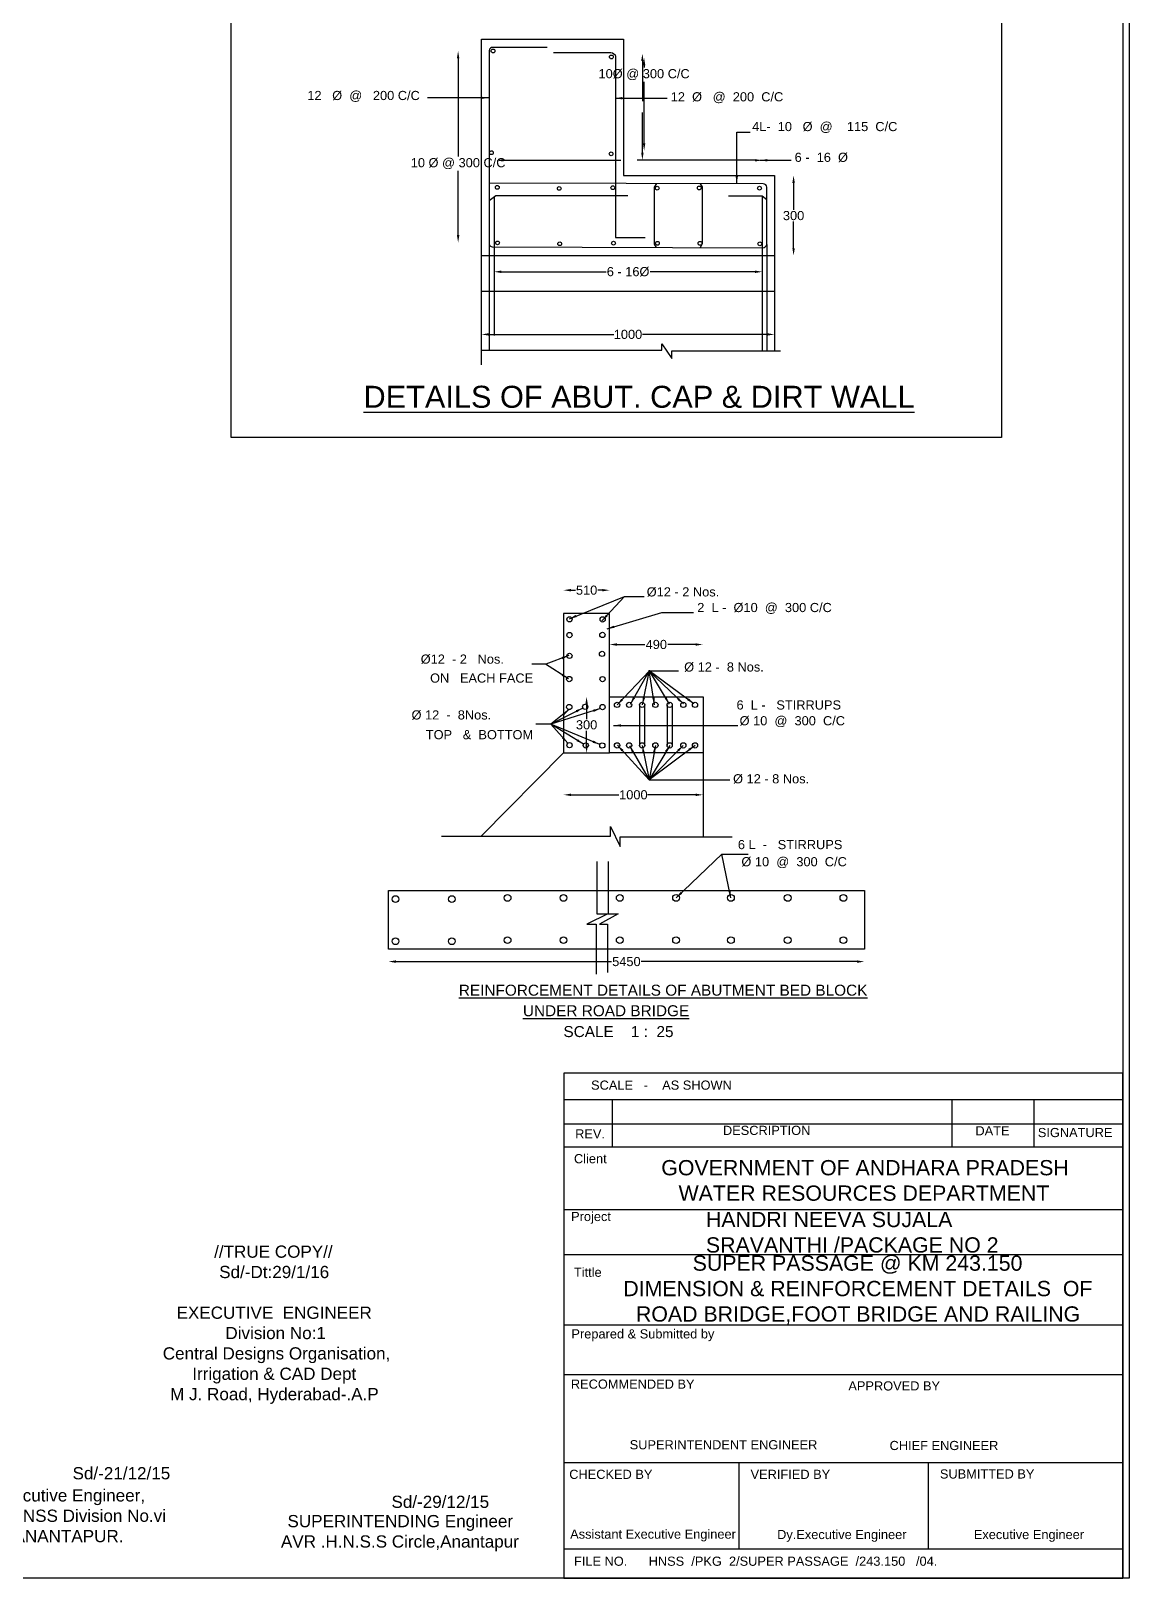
# Model space of a CAD drawing. Header units: inches. Extents: x -140 to 188, y -114 to 80.
# Drawn here: x 98.3 to 188.2, y -114.1 to 12.6 of the extents above; entities that cross this region are included whole.
import ezdxf

# ---------------------------------------------------------------- set-up
doc = ezdxf.new("R2010")
doc.units = ezdxf.units.IN
doc.header["$MEASUREMENT"] = 0
doc.layers.add('DIMENSIONS', color=7, linetype='Continuous')
doc.layers.add('TEXT', color=1, linetype='Continuous')
doc.styles.get("Standard").update_dxf_attribs({"font": 'arial.ttf', "height": 0.75})
doc.dimstyles.get("Standard").update_dxf_attribs({"dimtxt": 0.75, "dimasz": 0.6, "dimexe": 0.18, "dimexo": 0.0625, "dimgap": 0.09, "dimtad": 0, "dimtih": 1, "dimtoh": 1, "dimdec": 4, "dimzin": 0, "dimdsep": 46, "dimtxsty": 'Standard', "dimcen": 0.09, "dimse1": 1, "dimse2": 1, "dimadec": 0, "dimazin": 0, "dimtfac": 1, "dimtdec": 4, "dimtofl": 0, "dimtmove": 0, "dimatfit": 3, "dimfxl": 1, "dimtolj": 1, "dimtzin": 0, "dimarcsym": 0})

# ---------------------------------------------------------------- blocks, each defined once
blk = doc.blocks.new('*D32')
at = {"layer": 'Defpoints', "color": 0, "transparency": 16777216}
for p in [(133.38, 10.96), (133.29, -4.72), (133.35, -4.72)]:
    blk.add_point(p, dxfattribs=at)
at = {"layer": 'DIMENSIONS', "color": 0, "lineweight": -2, "transparency": 16777216}
for p, q in [((133.29, 10.36), (133.29, 2.33)), ((133.29, -4.12), (133.29, 1.15))]:
    blk.add_line(p, q, dxfattribs=at)
at = {"layer": 'DIMENSIONS', "color": 0, "transparency": 16777216}
for points in [[(133.19, 10.36), (133.39, 10.36), (133.29, 10.96)], [(133.19, -4.12), (133.39, -4.12), (133.29, -4.72)]]:
    blk.add_solid(points, dxfattribs=at)
at = {"layer": 'DIMENSIONS', "color": 0, "transparency": 16777216, "insert": (133.29, 1.74), "char_height": 0.75, "attachment_point": 5}
blk.add_mtext('\\A1;10 Ø @ 300 C/C', dxfattribs=at)
blk = doc.blocks.new('*D33')
at = {"layer": 'Defpoints', "color": 0, "transparency": 16777216}
for p in [(148.46, 10.38), (148.46, 2.8), (148.52, 2.8)]:
    blk.add_point(p, dxfattribs=at)
at = {"layer": 'DIMENSIONS', "color": 0, "lineweight": -2, "transparency": 16777216}
for p, q in [((148.52, 9.78), (148.52, 9.62)), ((148.52, 3.4), (148.52, 8.45))]:
    blk.add_line(p, q, dxfattribs=at)
at = {"layer": 'DIMENSIONS', "color": 0, "transparency": 16777216}
for points in [[(148.42, 9.78), (148.62, 9.78), (148.52, 10.38)], [(148.42, 3.4), (148.62, 3.4), (148.52, 2.8)]]:
    blk.add_solid(points, dxfattribs=at)
at = {"layer": 'DIMENSIONS', "color": 0, "transparency": 16777216, "insert": (148.52, 9.03), "char_height": 0.75, "attachment_point": 5}
blk.add_mtext('\\A1;10Ø @ 300 C/C', dxfattribs=at)
blk = doc.blocks.new('*D34')
at = {"layer": 'Defpoints', "color": 0, "transparency": 16777216}
for p in [(159.2, 0.76), (159.2, -5.79), (160.76, -5.79)]:
    blk.add_point(p, dxfattribs=at)
at = {"layer": 'DIMENSIONS', "color": 0, "lineweight": -2, "transparency": 16777216}
for p, q in [((160.76, 0.16), (160.76, -2.04)), ((160.76, -5.19), (160.76, -2.99))]:
    blk.add_line(p, q, dxfattribs=at)
at = {"layer": 'DIMENSIONS', "color": 0, "transparency": 16777216}
for points in [[(160.66, 0.16), (160.86, 0.16), (160.76, 0.76)], [(160.66, -5.19), (160.86, -5.19), (160.76, -5.79)]]:
    blk.add_solid(points, dxfattribs=at)
at = {"layer": 'DIMENSIONS', "color": 0, "transparency": 16777216, "insert": (160.76, -2.52), "char_height": 0.75, "attachment_point": 5}
blk.add_mtext('\\A1;300', dxfattribs=at)
blk = doc.blocks.new('*D35')
at = {"layer": 'Defpoints', "color": 0, "transparency": 16777216}
for p in [(158.19, -7.12), (136.23, -7.69), (158.19, -7.69)]:
    blk.add_point(p, dxfattribs=at)
at = {"layer": 'DIMENSIONS', "color": 0, "lineweight": -2, "transparency": 16777216}
for p, q in [((136.83, -7.12), (145.41, -7.12)), ((157.59, -7.12), (149.01, -7.12))]:
    blk.add_line(p, q, dxfattribs=at)
at = {"layer": 'DIMENSIONS', "color": 0, "transparency": 16777216}
for points in [[(136.83, -7.02), (136.83, -7.22), (136.23, -7.12)], [(157.59, -7.02), (157.59, -7.22), (158.19, -7.12)]]:
    blk.add_solid(points, dxfattribs=at)
at = {"layer": 'DIMENSIONS', "color": 0, "transparency": 16777216, "insert": (147.21, -7.12), "char_height": 0.75, "attachment_point": 5}
blk.add_mtext('\\A1;6 - 16Ø', dxfattribs=at)
blk = doc.blocks.new('*D36')
at = {"layer": 'Defpoints', "color": 0, "transparency": 16777216}
for p in [(135.21, -12.25), (159.2, -12.25), (159.2, -12.25)]:
    blk.add_point(p, dxfattribs=at)
at = {"layer": 'DIMENSIONS', "color": 0, "lineweight": -2, "transparency": 16777216}
for p, q in [((135.81, -12.25), (146.03, -12.25)), ((158.6, -12.25), (148.38, -12.25))]:
    blk.add_line(p, q, dxfattribs=at)
at = {"layer": 'DIMENSIONS', "color": 0, "transparency": 16777216}
for points in [[(135.81, -12.15), (135.81, -12.35), (135.21, -12.25)], [(158.6, -12.15), (158.6, -12.35), (159.2, -12.25)]]:
    blk.add_solid(points, dxfattribs=at)
at = {"layer": 'DIMENSIONS', "color": 0, "transparency": 16777216, "insert": (147.2, -12.25), "char_height": 0.75, "attachment_point": 5}
blk.add_mtext('\\A1;1000', dxfattribs=at)
blk = doc.blocks.new('*D37')
at = {"layer": 'Defpoints', "color": 0, "transparency": 16777216}
for p in [(145.69, -33.2), (141.93, -35.11), (145.69, -35.11)]:
    blk.add_point(p, dxfattribs=at)
at = {"layer": 'DIMENSIONS', "color": 0, "lineweight": -2, "transparency": 16777216}
for p, q in [((142.53, -33.2), (142.89, -33.2)), ((145.09, -33.2), (144.73, -33.2))]:
    blk.add_line(p, q, dxfattribs=at)
at = {"layer": 'DIMENSIONS', "color": 0, "transparency": 16777216}
for points in [[(142.53, -33.1), (142.53, -33.3), (141.93, -33.2)], [(145.09, -33.1), (145.09, -33.3), (145.69, -33.2)]]:
    blk.add_solid(points, dxfattribs=at)
at = {"layer": 'DIMENSIONS', "color": 0, "transparency": 16777216, "insert": (143.81, -33.2), "char_height": 0.75, "attachment_point": 5}
blk.add_mtext('\\A1;510', dxfattribs=at)
blk = doc.blocks.new('*D38')
at = {"layer": 'Defpoints', "color": 0, "transparency": 16777216}
for p in [(153.34, -37.65), (145.69, -41.94), (153.34, -41.94)]:
    blk.add_point(p, dxfattribs=at)
at = {"layer": 'DIMENSIONS', "color": 0, "lineweight": -2, "transparency": 16777216}
for p, q in [((146.29, -37.65), (148.59, -37.65)), ((152.74, -37.65), (150.45, -37.65))]:
    blk.add_line(p, q, dxfattribs=at)
at = {"layer": 'DIMENSIONS', "color": 0, "transparency": 16777216}
for points in [[(146.29, -37.55), (146.29, -37.75), (145.69, -37.65)], [(152.74, -37.55), (152.74, -37.75), (153.34, -37.65)]]:
    blk.add_solid(points, dxfattribs=at)
at = {"layer": 'DIMENSIONS', "color": 0, "transparency": 16777216, "insert": (149.52, -37.65), "char_height": 0.75, "attachment_point": 5}
blk.add_mtext('\\A1;490', dxfattribs=at)
blk = doc.blocks.new('*D39')
at = {"layer": 'Defpoints', "color": 0, "transparency": 16777216}
for p in [(146.23, -41.94), (143.81, -46.53), (146.23, -46.53)]:
    blk.add_point(p, dxfattribs=at)
at = {"layer": 'DIMENSIONS', "color": 0, "lineweight": -2, "transparency": 16777216}
for p, q in [((143.81, -42.54), (143.81, -43.76)), ((143.81, -45.93), (143.81, -44.71))]:
    blk.add_line(p, q, dxfattribs=at)
at = {"layer": 'DIMENSIONS', "color": 0, "transparency": 16777216}
for points in [[(143.71, -42.54), (143.91, -42.54), (143.81, -41.94)], [(143.71, -45.93), (143.91, -45.93), (143.81, -46.53)]]:
    blk.add_solid(points, dxfattribs=at)
at = {"layer": 'DIMENSIONS', "color": 0, "transparency": 16777216, "insert": (143.81, -44.23), "char_height": 0.75, "attachment_point": 5}
blk.add_mtext('\\A1;300', dxfattribs=at)
blk = doc.blocks.new('*D40')
at = {"layer": 'Defpoints', "color": 0, "transparency": 16777216}
for p in [(141.93, -46.53), (153.34, -46.53), (153.34, -49.96)]:
    blk.add_point(p, dxfattribs=at)
at = {"layer": 'DIMENSIONS', "color": 0, "lineweight": -2, "transparency": 16777216}
for p, q in [((142.53, -49.96), (146.46, -49.96)), ((152.74, -49.96), (148.81, -49.96))]:
    blk.add_line(p, q, dxfattribs=at)
at = {"layer": 'DIMENSIONS', "color": 0, "transparency": 16777216}
for points in [[(142.53, -49.86), (142.53, -50.06), (141.93, -49.96)], [(152.74, -49.86), (152.74, -50.06), (153.34, -49.96)]]:
    blk.add_solid(points, dxfattribs=at)
at = {"layer": 'DIMENSIONS', "color": 0, "transparency": 16777216, "insert": (147.64, -49.96), "char_height": 0.75, "attachment_point": 5}
blk.add_mtext('\\A1;1000', dxfattribs=at)
blk = doc.blocks.new('*D41')
at = {"layer": 'Defpoints', "color": 0, "transparency": 16777216}
for p in [(127.59, -62.59), (166.55, -62.59), (166.55, -63.62)]:
    blk.add_point(p, dxfattribs=at)
at = {"layer": 'DIMENSIONS', "color": 0, "lineweight": -2, "transparency": 16777216}
for p, q in [((128.19, -63.62), (145.86, -63.62)), ((165.95, -63.62), (148.28, -63.62))]:
    blk.add_line(p, q, dxfattribs=at)
at = {"layer": 'DIMENSIONS', "color": 0, "transparency": 16777216}
for points in [[(128.19, -63.52), (128.19, -63.72), (127.59, -63.62)], [(165.95, -63.52), (165.95, -63.72), (166.55, -63.62)]]:
    blk.add_solid(points, dxfattribs=at)
at = {"layer": 'DIMENSIONS', "color": 0, "transparency": 16777216, "insert": (147.07, -63.62), "char_height": 0.75, "attachment_point": 5}
blk.add_mtext('\\A1;5450', dxfattribs=at)
blk = doc.blocks.new('*D46')
at = {"layer": 'Defpoints', "color": 0, "transparency": 16777216}
for p in [(146.84, 14.87), (135.21, 11.94), (146.84, 11.94)]:
    blk.add_point(p, dxfattribs=at)
at = {"layer": 'DIMENSIONS', "color": 0, "lineweight": -2, "transparency": 16777216}
for p, q in [((135.81, 14.87), (140.09, 14.87)), ((146.24, 14.87), (141.96, 14.87))]:
    blk.add_line(p, q, dxfattribs=at)
at = {"layer": 'DIMENSIONS', "color": 0, "transparency": 16777216}
for points in [[(135.81, 14.97), (135.81, 14.77), (135.21, 14.87)], [(146.24, 14.97), (146.24, 14.77), (146.84, 14.87)]]:
    blk.add_solid(points, dxfattribs=at)
at = {"layer": 'DIMENSIONS', "color": 0, "transparency": 16777216, "insert": (141.03, 14.87), "char_height": 0.75, "attachment_point": 5}
blk.add_mtext('\\A1;490', dxfattribs=at)
blk = doc.blocks.new('*D47')
at = {"layer": 'Defpoints', "color": 0, "transparency": 16777216}
for p in [(146.05, 10.74), (146.19, 2.04), (148.38, 2.04)]:
    blk.add_point(p, dxfattribs=at)
at = {"layer": 'DIMENSIONS', "color": 0, "lineweight": -2, "transparency": 16777216}
for p, q in [((148.38, 10.14), (148.38, 6.86)), ((148.38, 2.64), (148.38, 5.93))]:
    blk.add_line(p, q, dxfattribs=at)
at = {"layer": 'DIMENSIONS', "color": 0, "transparency": 16777216}
for points in [[(148.28, 10.14), (148.48, 10.14), (148.38, 10.74)], [(148.28, 2.64), (148.48, 2.64), (148.38, 2.04)]]:
    blk.add_solid(points, dxfattribs=at)
at = {"layer": 'DIMENSIONS', "color": 0, "transparency": 16777216, "insert": (148.38, 6.39), "char_height": 0.75, "attachment_point": 5}
blk.add_mtext('\\A1;  ', dxfattribs=at)
blk = doc.blocks.new('*D48')
at = {"layer": 'Defpoints', "color": 0, "transparency": 16777216}
for p in [(158.19, 2.01), (136.39, -0.86), (158.19, -0.86)]:
    blk.add_point(p, dxfattribs=at)
at = {"layer": 'DIMENSIONS', "color": 0, "lineweight": -2, "transparency": 16777216}
for p, q in [((136.99, 2.01), (146.62, 2.01)), ((157.59, 2.01), (147.96, 2.01))]:
    blk.add_line(p, q, dxfattribs=at)
at = {"layer": 'DIMENSIONS', "color": 0, "transparency": 16777216}
for points in [[(136.99, 2.11), (136.99, 1.91), (136.39, 2.01)], [(157.59, 2.11), (157.59, 1.91), (158.19, 2.01)]]:
    blk.add_solid(points, dxfattribs=at)
at = {"layer": 'DIMENSIONS', "color": 0, "transparency": 16777216, "insert": (147.29, 2.01), "char_height": 0.75, "attachment_point": 5}
blk.add_mtext('\\A1;    ', dxfattribs=at)

msp = doc.modelspace()

# ---------------------------------------------------------------- linework, layer by layer
at = {"color": 0}
for points in [[(-140.0749, 79.62542), (188.23104, 79.62542), (188.23104, -114.11082), (-140.0749, -114.11082)], [(187.71452, -114.11082), (-139.57935, -114.11082), (-139.57935, 79.12107), (187.71452, 79.12107)], [(145.69378, -35.10733), (141.92703, -35.10733), (141.92703, -46.52684), (145.69378, -46.52684)], [(153.34327, -46.52684), (145.69378, -46.52684), (145.69378, -41.94299), (153.34327, -41.94299)], [(127.58864, -57.79413), (166.55365, -57.79413), (166.55365, -62.59292), (127.58864, -62.59292)], [(187.71452, -72.75384), (141.93545, -72.75384), (141.93545, -114.11082), (187.71452, -114.11082)]]:
    msp.add_lwpolyline(points, close=True, dxfattribs=at)
for points in [[(135.20718, -14.73095), (135.20718, 11.94247), (146.84473, 11.94247), (146.84473, 0.75933), (159.20186, 0.75933), (159.20186, -13.59458)], [(149.52165, 0.1028), (149.35019, -0.19374), (149.35019, -4.84881), (149.50829, -5.11892)], [(153.11324, 0.09367), (153.27524, -0.16291), (153.27524, -4.83047), (153.09956, -5.12965)], [(135.82036, -1.27187), (136.38668, -0.86103), (147.19857, -0.86103)], [(136.22803, -0.97612), (136.22803, -12.34707)], [(155.42955, -0.91023), (158.19232, -0.91023), (158.56839, -1.19267)], [(158.19232, -0.91023), (158.19232, -13.58612)], [(158.56839, -4.89338), (158.56839, -13.58612)], [(135.20718, -5.79342), (159.20186, -5.79342)], [(135.20718, -8.70983), (159.20186, -8.70983)], [(135.20718, -13.53808), (149.98116, -13.53808), (149.98116, -13.01342), (150.78455, -14.23554), (150.78455, -13.58612), (159.68599, -13.58612)], [(141.92703, -46.52684), (135.17557, -53.35774)], [(153.34327, -46.52684), (153.34327, -53.39369)], [(131.93944, -53.35774), (145.75577, -53.35774), (145.75577, -52.55969), (146.56286, -54.18928), (146.56286, -53.39369), (155.72134, -53.39369)], [(144.64162, -55.41249), (144.64162, -59.71017), (145.55601, -59.71017), (143.82549, -60.54902), (144.59692, -60.54902), (144.59692, -64.63609)], [(145.57417, -55.42509), (145.57417, -59.71017), (146.40112, -59.71017), (144.86656, -60.54902), (145.53421, -60.54902), (145.53421, -64.50583)]]:
    msp.add_lwpolyline(points, dxfattribs=at)
for points in [[(140.59028, 11.26091), (136.14941, 11.26091, 0.354235185), (135.82036, 10.99433), (135.82036, -13.53808)], [(141.09615, 10.829), (145.8, 10.829, -0.360316107), (146.18776, 10.50787), (146.18776, -4.32377), (148.60844, -4.32377)], [(135.82036, -4.81878, 0.420921219), (136.08638, -5.07879), (158.22587, -5.14498, 0.329471758), (158.56839, -4.89338), (158.56839, -0.17896, 0.444187646), (158.28119, 0.08054), (135.82036, 0.1376)]]:
    msp.add_lwpolyline(points, format="xyb", dxfattribs=at)
for centre, radius in [((136.15092, 10.96478), 0.15481), ((145.84036, 10.47764), 0.15481), ((136.01423, 2.63283), 0.15481), ((145.8169, 2.54238), 0.15481), ((136.49562, -0.20562), 0.15481), ((141.57078, -0.294), 0.15481), ((145.96015, -0.23127), 0.15481), ((149.59381, -0.26943), 0.15481), ((153.04108, -0.25442), 0.15481), ((157.96893, -0.27134), 0.15481), ((136.51955, -4.75448), 0.15481), ((141.6078, -4.82586), 0.15481), ((146.00917, -4.78007), 0.15481), ((149.61085, -4.78849), 0.15481), ((153.09944, -4.78998), 0.15481), ((157.99939, -4.8303), 0.15481), ((142.40674, -35.58393), 0.21528), ((145.12356, -35.5929), 0.21528), ((142.40674, -36.87554), 0.21528), ((145.10206, -36.86615), 0.21528), ((142.40674, -38.58212), 0.21528), ((145.07413, -38.41549), 0.21528), ((142.38993, -40.47697), 0.21528), ((145.11865, -40.48422), 0.21528), ((142.39044, -42.76838), 0.21528), ((143.6974, -42.75382), 0.21528), ((145.11865, -42.77118), 0.21528), ((146.30439, -42.59163), 0.21528), ((147.29393, -42.59163), 0.21528), ((148.35677, -42.59163), 0.21528), ((149.44405, -42.59163), 0.21528), ((150.61304, -42.59163), 0.21528), ((151.73085, -42.59163), 0.21528), ((152.68985, -42.59163), 0.21528), ((142.41271, -45.89102), 0.21528), ((143.74306, -45.91504), 0.21528), ((145.09608, -45.91998), 0.21528), ((146.30439, -45.91023), 0.21528), ((147.29393, -45.91023), 0.21528), ((148.35677, -45.91023), 0.21528), ((149.44405, -45.91023), 0.21528), ((150.61304, -45.91023), 0.21528), ((151.73085, -45.91023), 0.21528), ((152.68985, -45.91023), 0.21528), ((128.15945, -58.50087), 0.2759), ((132.77808, -58.50087), 0.2759), ((137.34176, -58.40437), 0.2759), ((141.91698, -58.40437), 0.2759), ((146.5254, -58.40437), 0.2759), ((151.13423, -58.40437), 0.2759), ((155.63201, -58.40437), 0.2759), ((160.27761, -58.40437), 0.2759), ((164.83773, -58.40437), 0.2759), ((128.15945, -61.95674), 0.2759), ((132.77808, -61.95674), 0.2759), ((137.34176, -61.86023), 0.2759), ((141.91698, -61.86023), 0.2759), ((146.5254, -61.86023), 0.2759), ((151.13423, -61.86023), 0.2759), ((155.63201, -61.86023), 0.2759), ((160.27761, -61.86023), 0.2759), ((164.83773, -61.86023), 0.2759)]:
    msp.add_circle(centre, radius, dxfattribs=at)
at = {"layer": 'DIMENSIONS', "color": 0}
msp.add_lwpolyline([(114.71387, 18.38243), (177.78238, 18.38243), (177.78238, -20.70583), (114.71387, -20.70583)], close=True, dxfattribs=at)
for points in [[(148.14149, -42.59163), (148.14149, -45.91023)], [(148.57206, -45.91023), (148.57206, -42.59163)], [(150.40321, -42.59163), (150.40321, -45.91023)], [(150.83378, -45.91023), (150.83378, -42.59163)], [(187.71452, -74.94463), (141.93545, -74.94463)], [(145.91446, -74.94463), (145.91446, -78.81655)], [(173.72878, -74.94463), (173.72878, -78.81655)], [(180.465, -78.81655), (180.465, -74.94463)], [(187.71452, -76.94109), (141.93545, -76.94109)], [(187.71452, -78.81655), (141.93545, -78.81655)], [(187.71452, -83.95895), (141.93545, -83.95895)], [(187.71452, -87.64937), (141.93545, -87.64937)], [(187.71452, -93.39675), (141.93545, -93.39675)], [(187.71452, -97.47656), (141.93545, -97.47656)], [(187.71452, -104.67591), (141.93545, -104.67591)], [(156.27935, -104.67591), (156.27935, -111.75427)], [(171.79599, -111.75427), (171.79599, -104.67591)], [(187.71452, -111.75427), (141.93545, -111.75427)]]:
    msp.add_lwpolyline(points, dxfattribs=at)

# ---------------------------------------------------------------- texts
for s, p in [('DESCRIPTION', (154.97516, -77.81777)), ('DATE ', (175.65129, -77.85041)), ('SIGNATURE', (180.76023, -77.99461)), ('REV.', (142.87212, -78.10048)), ('Client', (142.77348, -80.13711)), ('Project', (142.54188, -84.87167)), ('Tittle', (142.77357, -89.43747)), ('Prepared & Submitted by', (142.56823, -94.4853)), ('RECOMMENDED BY', (142.52196, -98.60032)), ('APPROVED BY', (165.24603, -98.74789)), ('SUPERINTENDENT ENGINEER', (147.33886, -103.56705)), ('CHIEF ENGINEER ', (168.62223, -103.62762)), ('CHECKED BY ', (142.38929, -105.99054)), ('VERIFIED BY ', (157.238, -105.99054)), ('SUBMITTED BY', (172.74227, -105.95779)), ('Assistant Executive Engineer', (142.4645, -110.88703)), ('Dy.Executive Engineer', (159.41224, -110.91843)), ('Executive Engineer', (175.51934, -110.91887)), ('FILE NO.      HNSS  /PKG  2/SUPER PASSAGE  /243.150   /04.', (142.77871, -113.10524))]:
    msp.add_text(s, height=0.75, dxfattribs=at).set_placement(p)
at = {"layer": 'DIMENSIONS', "color": 0, "char_height": 1.25, "attachment_point": 1}
for s, insert, width in [('\\pi0.05272;GOVERNMENT OF ANDHARA PRADESH  \\P\\pi1.4686;WATER RESOURCES DEPARTMENT ', (149.87253, -79.87372), 33.2483458), ('HANDRI NEEVA SUJALA  \\PSRAVANTHI /PACKAGE NO 2', (153.5807, -84.11721), 23.8886937), ('\\pi5.8181;SUPER PASSAGE @ KM 243.150  \\P\\pi0.13813;DIMENSION & REINFORCEMENT DETAILS  OF \\P\\pi1.172;ROAD BRIDGE,FOOT BRIDGE AND RAILING ', (146.67836, -87.68905), 38.4822532)]:
    msp.add_mtext(s, dxfattribs=dict(at, insert=insert, width=width))
at = {"layer": 'TEXT', "color": 0}
for s, height, p in [('12   Ø  @   200 C/C', 0.75, (120.9396, 6.94499)), ('12  Ø   @  200  C/C', 0.75, (150.70064, 6.83641)), ('4L-  10   Ø  @    115  C/C', 0.75, (157.36554, 4.40018)), ('6 -  16  Ø', 0.75, (160.8468, 1.88189)), ('%%UDETAILS OF ABUT. CAP & DIRT WALL', 1.8, (125.54023, -18.25809)), ('Ø12 - 2 Nos.', 0.75, (148.7324, -33.71203)), ('2  L -  Ø10  @  300 C/C', 0.75, (152.8727, -34.99331)), ('Ø12  - 2   Nos.', 0.75, (130.22572, -39.21826)), ('Ø 12 -  8 Nos.', 0.75, (151.80123, -39.86382)), ('ON   EACH FACE', 0.75, (130.99287, -40.77104)), ('Ø 12  -  8Nos.', 0.75, (129.4761, -43.7902)), ('6  L -   STIRRUPS', 0.75, (156.08919, -42.97377)), ('Ø 10  @  300  C/C', 0.75, (156.33789, -44.26732)), ('TOP   &  BOTTOM', 0.75, (130.64387, -45.40642)), ('Ø 12 - 8 Nos.', 0.75, (155.80569, -49.02133)), ('6 L  -   STIRRUPS', 0.75, (156.19789, -54.40988)), ('Ø 10  @  300  C/C', 0.75, (156.48676, -55.81296)), ('%%UREINFORCEMENT DETAILS OF ABUTMENT BED BLOCK', 0.9, (133.34628, -66.41193)), ('%%UUNDER ROAD BRIDGE', 0.9, (138.59299, -68.09547)), ('SCALE    1 :  25', 0.9, (141.91376, -69.80075)), ('SCALE   -    AS SHOWN', 0.75, (144.17724, -74.11238)), ('Sd/-21/12/15', 1, (101.71628, -106.02522)), ('Sd/-29/12/15', 1, (127.83158, -108.36475))]:
    msp.add_text(s, height=height, dxfattribs=at).set_placement(p)
at = {"layer": 'TEXT', "color": 0, "char_height": 1, "attachment_point": 1}
for s, insert, width in [('\\pi6.8988;//TRUE COPY//\\P\\pi7.3094;Sd/-Dt:29/1/16\\P\\pi11.75;\\P\\pi3.8186;EXECUTIVE  ENGINEER  \\P\\pi7.8173;Division No:1\\P\\pi2.3002; Central Designs Organisation,\\P\\pi5.1044;Irrigation & CAD Dept\\P\\pi3.2913;M J. Road, Hyderabad-.A.P', (106.41429, -86.87457), 23.5001486), ('\\pi2.9398;Executive Engineer, \\P\\pi1.0865;AVR.HNSS Division No.vi \\P\\pi4.5937;ANANTAPUR.', (92.29097, -106.83966), 18.0699831), ('\\pi1.5671;SUPERINTENDING Engineer \\P\\pi1.0302;AVR .H.N.S.S Circle,Anantapur', (117.74835, -108.94652), 21.567263)]:
    msp.add_mtext(s, dxfattribs=dict(at, insert=insert, width=width))

# ---------------------------------------------------------------- dimensions: what is measured, and where the dimension line sits
at = {"layer": 'DIMENSIONS', "color": 0}
dim = msp.add_linear_dim(base=(146.84473, 14.87054), p1=(135.20718, 11.94247), p2=(146.84473, 11.94247), text='490', dimstyle='Standard', override={"dimasz": 0.6}, dxfattribs=at)
dim.commit()
dim.dimension.update_dxf_attribs({"geometry": '*D46', "text_midpoint": (141.02596, 14.87054)})
for base, p1, p2, text, picture, middle in [((148.51928, 2.79891), (148.45678, 10.38251), (148.45662, 2.79891), '10Ø @ 300 C/C', '*D33', (148.51928, 9.03437)), ((133.28784, -4.72011), (133.38097, 10.96341), (133.35169, -4.72011), '10 Ø @ 300 C/C', '*D32', (133.28784, 1.73655))]:
    dim = msp.add_linear_dim(base=base, p1=p1, p2=p2, angle=90, text=text, dimstyle='Standard', dxfattribs=at)
    dim.commit()
    dim.dimension.update_dxf_attribs({"geometry": picture, "text_midpoint": middle, "dimtype": 160})
for base, p1, p2, text, picture, middle in [((148.37853, 2.04349), (146.05173, 10.7383), (146.18776, 2.04349), '  ', '*D47', (148.37853, 6.39089)), ((160.7642, -5.79342), (159.20186, 0.75933), (159.20186, -5.79342), '300', '*D34', (160.7642, -2.51704)), ((143.8104, -46.52684), (146.2283, -41.94299), (146.2283, -46.52684), '300', '*D39', (143.8104, -44.23491))]:
    dim = msp.add_linear_dim(base=base, p1=p1, p2=p2, angle=90, text=text, dimstyle='Standard', dxfattribs=at)
    dim.commit()
    dim.dimension.update_dxf_attribs({"geometry": picture, "text_midpoint": middle})
for base, p1, p2, text, picture, middle in [((158.19232, 2.00759), (136.38668, -0.86103), (158.19232, -0.86103), '    ', '*D48', (147.2895, 2.00759)), ((158.19232, -7.123), (136.22803, -7.68799), (158.19232, -7.68799), '6 - 16Ø', '*D35', (147.21018, -7.123)), ((159.20186, -12.25197), (135.20718, -12.25197), (159.20186, -12.25197), '1000', '*D36', (147.20452, -12.25197)), ((145.69378, -33.19645), (141.92703, -35.10733), (145.69378, -35.10733), '510', '*D37', (143.8104, -33.19645)), ((153.34327, -37.64589), (145.69378, -41.94299), (153.34327, -41.94299), '490', '*D38', (149.51853, -37.64589)), ((153.34327, -49.96026), (141.92703, -46.52684), (153.34327, -46.52684), '1000', '*D40', (147.63515, -49.96026)), ((166.55365, -63.61785), (127.58864, -62.59292), (166.55365, -62.59292), '5450', '*D41', (147.07115, -63.61785))]:
    dim = msp.add_linear_dim(base=base, p1=p1, p2=p2, text=text, dimstyle='Standard', dxfattribs=at)
    dim.commit()
    dim.dimension.update_dxf_attribs({"geometry": picture, "text_midpoint": middle})

# ---------------------------------------------------------------- leaders
for points in [[(135.76655, 7.12743), (130.77153, 7.12743)], [(146.1364, 7.09653), (150.41093, 7.09653)], [(156.10816, 0.12167), (156.10816, 4.3164), (157.21199, 4.3164)], [(158.00538, 2.01149), (160.57297, 2.01149)], [(142.40129, -35.53553), (146.91738, -33.7262)], [(145.06546, -35.6978), (146.92121, -33.72711), (148.53524, -33.72711)], [(145.48113, -36.36593), (149.97958, -35.0287), (152.56272, -35.0287)], [(142.32533, -40.45836), (140.45442, -39.27169), (139.31237, -39.27169)], [(142.35477, -38.55639), (140.46016, -39.26023)], [(146.30811, -42.59591), (148.95723, -39.79265)], [(147.39733, -42.52095), (148.95364, -39.78549)], [(148.38118, -42.59179), (148.95734, -39.76216)], [(151.73445, -42.52029), (148.91974, -39.79633)], [(149.37736, -42.59544), (148.94481, -39.79007)], [(152.60132, -42.4954), (148.94658, -39.81527), (151.32875, -39.81527)], [(150.58725, -42.52655), (148.95108, -39.81512)], [(142.39044, -42.98366), (140.88332, -44.1679), (139.65834, -44.1679)], [(143.50503, -42.85048), (140.88332, -44.1679)], [(144.94409, -42.89719), (140.88332, -44.1679)], [(144.8973, -45.83731), (140.88332, -44.1679)], [(143.55935, -45.80281), (140.88332, -44.1679)], [(142.2698, -45.73001), (140.88332, -44.1679)], [(146.01989, -44.28146), (156.19687, -44.28146)], [(146.33484, -45.89393), (148.93285, -48.7279)], [(147.32304, -45.95761), (148.93285, -48.7279)], [(148.35677, -45.91023), (148.93285, -48.7279)], [(149.44405, -45.91023), (148.93285, -48.7279)], [(150.61304, -45.91023), (148.93285, -48.7279)], [(151.73085, -45.91023), (148.93285, -48.7279)], [(152.68985, -45.91023), (148.93285, -48.7279), (155.54741, -48.7279)], [(151.13423, -58.40437), (154.88326, -54.81977)], [(155.63201, -58.40437), (154.88326, -54.81977), (157.04748, -54.81977)]]:
    msp.add_leader(points, dimstyle='Standard', override={"dimgap": 0.09, "dimtad": 0}, dxfattribs=at)

doc.saveas('drawing.dxf')
